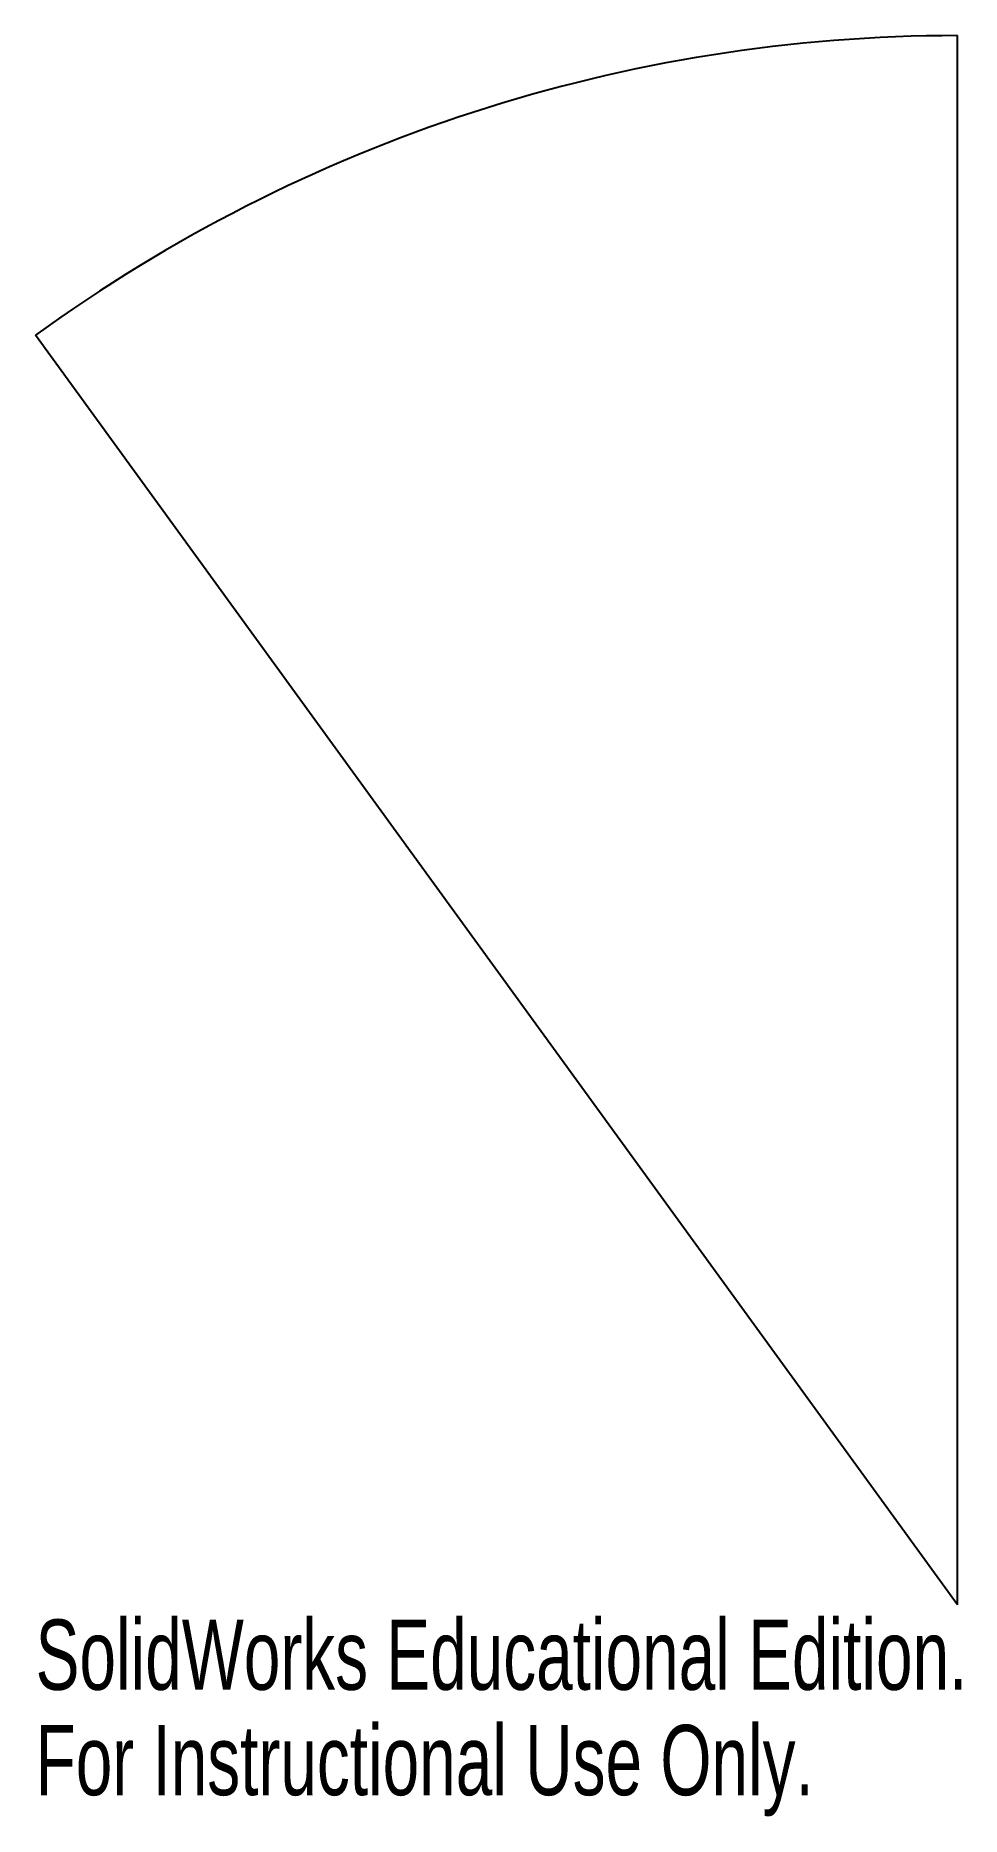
# Model space of a CAD drawing. Header units: inches. Extents: x -2.5 to 0.01, y -0.57 to 4.25.
import ezdxf

# ---------------------------------------------------------------- set-up
doc = ezdxf.new("R2010")
doc.units = ezdxf.units.IN
doc.header["$MEASUREMENT"] = 0
doc.styles.add('SLDTEXTSTYLE0', font='TXT', dxfattribs={"width": 0.7})

msp = doc.modelspace()

# ---------------------------------------------------------------- linework, layer by layer
at = {"color": 7, "linetype": 'Continuous'}
for q in [(0, 4.25), (-2.4981, 3.4383)]:
    msp.add_line((0, 0), q, dxfattribs=at)
msp.add_arc((0, 0), 4.25, 90, 126, dxfattribs=at)

# ---------------------------------------------------------------- texts
at = {"color": 7, "linetype": 'Continuous', "char_height": 0.1903, "attachment_point": 1, "style": 'SLDTEXTSTYLE0'}
for s, insert in [('SolidWorks Educational Edition.', (-2.4981, -0.0401)), ('For Instructional Use Only.', (-2.4981, -0.3256))]:
    msp.add_mtext(s, dxfattribs=dict(at, insert=insert))

doc.saveas('drawing.dxf')
